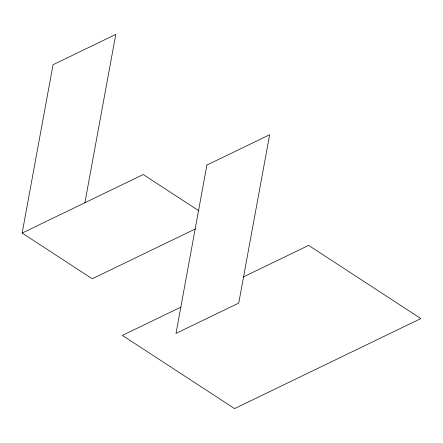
<?xml version="1.0" encoding="UTF-8"?>
<svg xmlns="http://www.w3.org/2000/svg" width="443" height="443" viewBox="0 0 443 443"><rect width="100%" height="100%" fill="white"/><g stroke="black" fill="none" stroke-linecap="round" stroke-linejoin="round"><path stroke-width="0.66" d="M195.335 228.953L92.255 278.774L22.15 233.057L53.044 64.728L115.789 34.404L84.895 202.733M22.15 233.057L143.244 174.536L198.863 210.807M180.921 307.11L122.362 335.412L234.58 408.596L420.85 318.578L308.633 245.394L243.218 277.002M206.903 165.067L176.009 333.396L238.755 303.073L269.649 134.744L206.903 165.067"/></g></svg>
